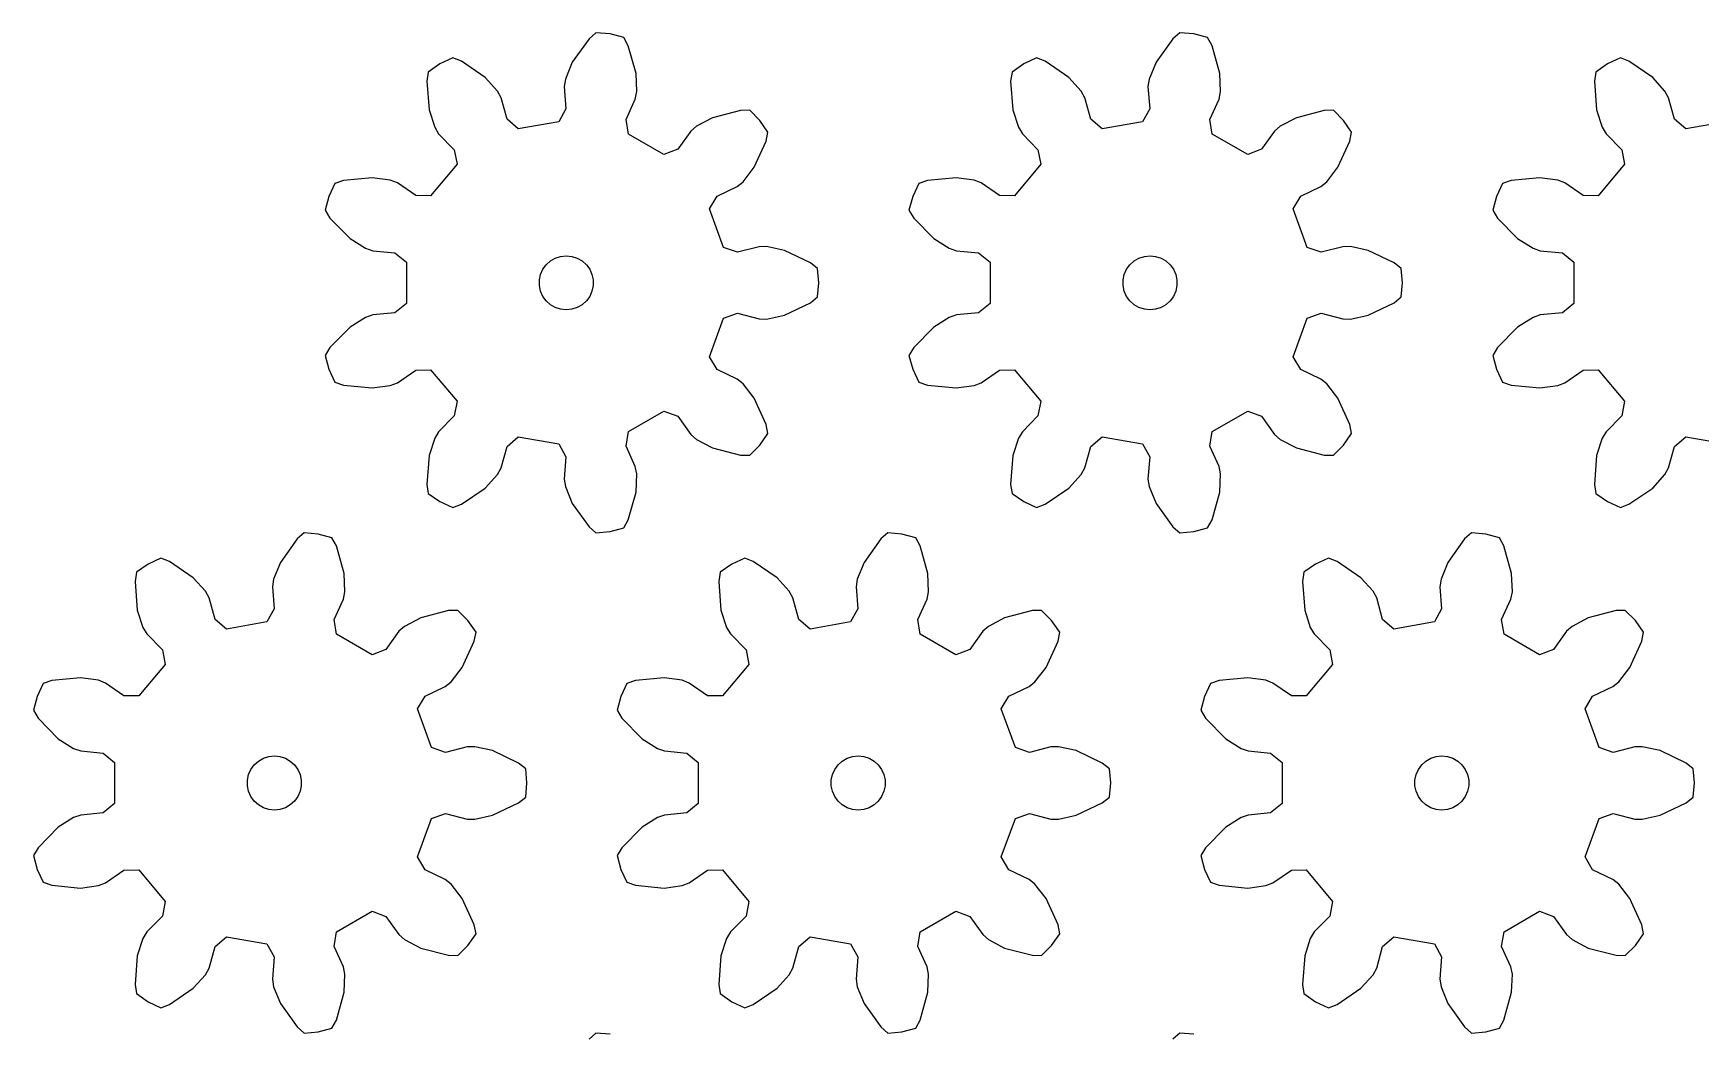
# Model space of a CAD drawing. Extents: x 0 to 189, y 0 to 222.
# Drawn here: x 0 to 92.5, y 110.9 to 166.3 of the extents above; entities that cross this region are included whole.
import ezdxf

# ---------------------------------------------------------------- set-up
doc = ezdxf.new("R2010")
doc.units = 0

msp = doc.modelspace()

# ---------------------------------------------------------------- linework, layer by layer
for p, q in [((30.813, 166.005), (29.884, 164.705)), ((31.197, 166.34), (30.813, 166.005)), ((31.983, 166.271), (31.197, 166.34)), ((32.745, 166.067), (31.983, 166.271)), ((32.991, 165.621), (32.745, 166.067)), ((33.419, 164.081), (32.991, 165.621)), ((63.184, 166.005), (62.255, 164.705)), ((63.567, 166.34), (63.184, 166.005)), ((64.354, 166.271), (63.567, 166.34)), ((65.116, 166.067), (64.354, 166.271)), ((65.361, 165.621), (65.116, 166.067)), ((65.79, 164.081), (65.361, 165.621)), ((22.548, 164.607), (21.901, 164.155)), ((23.263, 164.941), (22.548, 164.607)), ((23.738, 164.757), (23.263, 164.941)), ((25.055, 163.853), (23.738, 164.757)), ((29.884, 164.705), (29.503, 163.771)), ((54.919, 164.607), (54.272, 164.155)), ((55.634, 164.941), (54.919, 164.607)), ((56.108, 164.757), (55.634, 164.941)), ((57.426, 163.853), (56.108, 164.757)), ((62.255, 164.705), (61.874, 163.771)), ((87.29, 164.607), (86.643, 164.155)), ((88.005, 164.941), (87.29, 164.607)), ((88.479, 164.757), (88.005, 164.941)), ((89.797, 163.853), (88.479, 164.757)), ((21.901, 164.155), (21.823, 163.652)), ((21.823, 163.652), (21.947, 162.059)), ((25.733, 163.106), (25.055, 163.853)), ((29.503, 163.771), (29.438, 163.357)), ((33.458, 163.074), (33.419, 164.081)), ((54.272, 164.155), (54.194, 163.652)), ((54.194, 163.652), (54.318, 162.059)), ((58.104, 163.106), (57.426, 163.853)), ((61.874, 163.771), (61.809, 163.357)), ((65.829, 163.074), (65.79, 164.081)), ((86.643, 164.155), (86.565, 163.652)), ((86.565, 163.652), (86.689, 162.059)), ((90.475, 163.106), (89.797, 163.853)), ((25.935, 162.74), (25.733, 163.106)), ((26.267, 161.547), (25.935, 162.74)), ((29.438, 163.357), (29.534, 162.123)), ((33.377, 162.663), (33.458, 163.074)), ((58.306, 162.74), (58.104, 163.106)), ((58.638, 161.547), (58.306, 162.74)), ((61.809, 163.357), (61.905, 162.123)), ((65.748, 162.663), (65.829, 163.074)), ((90.677, 162.74), (90.475, 163.106)), ((91.009, 161.547), (90.677, 162.74)), ((21.947, 162.059), (22.255, 161.098)), ((29.534, 162.123), (29.133, 161.404)), ((32.865, 161.536), (33.377, 162.663)), ((39.213, 162.029), (37.665, 161.63)), ((39.722, 162.039), (39.213, 162.029)), ((40.28, 161.481), (39.722, 162.039)), ((54.318, 162.059), (54.626, 161.098)), ((61.905, 162.123), (61.504, 161.404)), ((65.236, 161.536), (65.748, 162.663)), ((71.584, 162.029), (70.036, 161.63)), ((72.092, 162.039), (71.584, 162.029)), ((72.65, 161.481), (72.092, 162.039)), ((86.689, 162.059), (86.997, 161.098)), ((22.255, 161.098), (22.471, 160.74)), ((26.89, 161.008), (26.267, 161.547)), ((29.133, 161.404), (26.89, 161.008)), ((32.996, 160.723), (32.865, 161.536)), ((36.458, 160.884), (35.738, 159.877)), ((36.773, 161.16), (36.458, 160.884)), ((37.665, 161.63), (36.773, 161.16)), ((40.732, 160.834), (40.28, 161.481)), ((54.626, 161.098), (54.842, 160.74)), ((59.261, 161.008), (58.638, 161.547)), ((61.504, 161.404), (59.261, 161.008)), ((65.367, 160.723), (65.236, 161.536)), ((68.829, 160.884), (68.109, 159.877)), ((69.144, 161.16), (68.829, 160.884)), ((70.036, 161.63), (69.144, 161.16)), ((73.103, 160.834), (72.65, 161.481)), ((86.997, 161.098), (87.213, 160.74)), ((91.632, 161.008), (91.009, 161.547)), ((93.875, 161.404), (91.632, 161.008)), ((22.471, 160.74), (23.338, 159.856)), ((34.968, 159.584), (32.996, 160.723)), ((39.973, 158.88), (40.634, 160.335)), ((40.634, 160.335), (40.732, 160.834)), ((54.842, 160.74), (55.709, 159.856)), ((67.339, 159.584), (65.367, 160.723)), ((72.343, 158.88), (73.005, 160.335)), ((73.005, 160.335), (73.103, 160.834)), ((87.213, 160.74), (88.08, 159.856)), ((23.493, 159.047), (22.03, 157.303)), ((23.338, 159.856), (23.493, 159.047)), ((35.738, 159.877), (34.968, 159.584)), ((55.864, 159.047), (54.4, 157.303)), ((55.709, 159.856), (55.864, 159.047)), ((68.109, 159.877), (67.339, 159.584)), ((88.235, 159.047), (86.771, 157.303)), ((88.08, 159.856), (88.235, 159.047)), ((17.204, 158.148), (16.723, 157.983)), ((18.795, 158.303), (17.204, 158.148)), ((19.794, 158.166), (18.795, 158.303)), ((20.185, 158.015), (19.794, 158.166)), ((39.355, 158.083), (39.973, 158.88)), ((49.575, 158.148), (49.094, 157.983)), ((51.166, 158.303), (49.575, 158.148)), ((52.165, 158.166), (51.166, 158.303)), ((52.556, 158.015), (52.165, 158.166)), ((71.726, 158.083), (72.343, 158.88)), ((81.946, 158.148), (81.465, 157.983)), ((83.537, 158.303), (81.946, 158.148)), ((84.536, 158.166), (83.537, 158.303)), ((84.927, 158.015), (84.536, 158.166)), ((16.39, 157.268), (16.185, 156.506)), ((16.723, 157.983), (16.39, 157.268)), ((21.206, 157.315), (20.185, 158.015)), ((22.03, 157.303), (21.206, 157.315)), ((37.489, 156.579), (37.912, 157.286)), ((37.912, 157.286), (39.029, 157.82)), ((39.029, 157.82), (39.355, 158.083)), ((48.761, 157.268), (48.556, 156.506)), ((49.094, 157.983), (48.761, 157.268)), ((53.577, 157.315), (52.556, 158.015)), ((54.4, 157.303), (53.577, 157.315)), ((69.86, 156.579), (70.283, 157.286)), ((70.283, 157.286), (71.4, 157.82)), ((71.4, 157.82), (71.726, 158.083)), ((81.131, 157.268), (80.927, 156.506)), ((81.465, 157.983), (81.131, 157.268)), ((85.948, 157.315), (84.927, 158.015)), ((86.771, 157.303), (85.948, 157.315)), ((16.185, 156.506), (16.448, 156.07)), ((38.268, 154.439), (37.489, 156.579)), ((48.556, 156.506), (48.819, 156.07)), ((70.639, 154.439), (69.86, 156.579)), ((80.927, 156.506), (81.19, 156.07)), ((16.448, 156.07), (17.568, 154.93)), ((48.819, 156.07), (49.938, 154.93)), ((81.19, 156.07), (82.309, 154.93)), ((17.568, 154.93), (18.421, 154.392)), ((39.046, 154.169), (38.268, 154.439)), ((40.245, 154.478), (39.046, 154.169)), ((40.664, 154.486), (40.245, 154.478)), ((41.65, 154.273), (40.664, 154.486)), ((49.938, 154.93), (50.792, 154.392)), ((71.417, 154.169), (70.639, 154.439)), ((72.616, 154.478), (71.417, 154.169)), ((73.035, 154.486), (72.616, 154.478)), ((74.02, 154.273), (73.035, 154.486)), ((82.309, 154.93), (83.163, 154.392)), ((18.421, 154.392), (18.817, 154.256)), ((18.817, 154.256), (20.049, 154.137)), ((20.049, 154.137), (20.688, 153.617)), ((20.688, 153.617), (20.688, 151.339)), ((28.252, 153.228), (28.436, 153.482)), ((28.436, 153.482), (28.669, 153.692)), ((28.669, 153.692), (28.941, 153.848)), ((28.941, 153.848), (29.239, 153.945)), ((29.239, 153.945), (29.551, 153.978)), ((29.551, 153.978), (29.863, 153.945)), ((29.863, 153.945), (30.161, 153.848)), ((30.161, 153.848), (30.432, 153.692)), ((30.432, 153.692), (30.665, 153.482)), ((30.665, 153.482), (30.85, 153.228)), ((43.092, 153.583), (41.65, 154.273)), ((43.488, 153.264), (43.092, 153.583)), ((50.792, 154.392), (51.188, 154.256)), ((51.188, 154.256), (52.42, 154.137)), ((52.42, 154.137), (53.059, 153.617)), ((53.059, 153.617), (53.059, 151.339)), ((60.622, 153.228), (60.807, 153.482)), ((60.807, 153.482), (61.04, 153.692)), ((61.04, 153.692), (61.311, 153.848)), ((61.311, 153.848), (61.61, 153.945)), ((61.61, 153.945), (61.922, 153.978)), ((61.922, 153.978), (62.233, 153.945)), ((62.233, 153.945), (62.532, 153.848)), ((62.532, 153.848), (62.803, 153.692)), ((62.803, 153.692), (63.036, 153.482)), ((63.036, 153.482), (63.221, 153.228)), ((75.462, 153.583), (74.02, 154.273)), ((75.858, 153.264), (75.462, 153.583)), ((83.163, 154.392), (83.559, 154.256)), ((83.559, 154.256), (84.791, 154.137)), ((84.791, 154.137), (85.43, 153.617)), ((85.43, 153.617), (85.43, 151.339)), ((28.059, 152.635), (28.124, 152.942)), ((28.059, 152.321), (28.059, 152.635)), ((28.124, 152.942), (28.252, 153.228)), ((30.85, 153.228), (30.977, 152.942)), ((30.977, 152.942), (31.042, 152.635)), ((31.042, 152.635), (31.042, 152.321)), ((43.556, 152.478), (43.488, 153.264)), ((60.43, 152.635), (60.495, 152.942)), ((60.43, 152.321), (60.43, 152.635)), ((60.495, 152.942), (60.622, 153.228)), ((63.221, 153.228), (63.348, 152.942)), ((63.348, 152.942), (63.413, 152.635)), ((63.413, 152.635), (63.413, 152.321)), ((75.927, 152.478), (75.858, 153.264)), ((28.124, 152.014), (28.059, 152.321)), ((28.252, 151.728), (28.124, 152.014)), ((28.436, 151.474), (28.252, 151.728)), ((30.85, 151.728), (30.665, 151.474)), ((30.977, 152.014), (30.85, 151.728)), ((31.042, 152.321), (30.977, 152.014)), ((43.092, 151.373), (43.488, 151.692)), ((43.488, 151.692), (43.556, 152.478)), ((60.495, 152.014), (60.43, 152.321)), ((60.622, 151.728), (60.495, 152.014)), ((60.807, 151.474), (60.622, 151.728)), ((63.221, 151.728), (63.036, 151.474)), ((63.348, 152.014), (63.221, 151.728)), ((63.413, 152.321), (63.348, 152.014)), ((75.462, 151.373), (75.858, 151.692)), ((75.858, 151.692), (75.927, 152.478)), ((20.049, 150.819), (18.817, 150.699)), ((20.688, 151.339), (20.049, 150.819)), ((28.669, 151.264), (28.436, 151.474)), ((28.941, 151.108), (28.669, 151.264)), ((29.239, 151.011), (28.941, 151.108)), ((29.551, 150.978), (29.239, 151.011)), ((29.863, 151.011), (29.551, 150.978)), ((30.161, 151.108), (29.863, 151.011)), ((30.432, 151.264), (30.161, 151.108)), ((30.665, 151.474), (30.432, 151.264)), ((38.268, 150.517), (39.046, 150.787)), ((39.046, 150.787), (40.245, 150.478)), ((41.65, 150.683), (43.092, 151.373)), ((52.42, 150.819), (51.188, 150.699)), ((53.059, 151.339), (52.42, 150.819)), ((61.04, 151.264), (60.807, 151.474)), ((61.311, 151.108), (61.04, 151.264)), ((61.61, 151.011), (61.311, 151.108)), ((61.922, 150.978), (61.61, 151.011)), ((62.233, 151.011), (61.922, 150.978)), ((62.532, 151.108), (62.233, 151.011)), ((62.803, 151.264), (62.532, 151.108)), ((63.036, 151.474), (62.803, 151.264)), ((70.639, 150.517), (71.417, 150.787)), ((71.417, 150.787), (72.616, 150.478)), ((74.02, 150.683), (75.462, 151.373)), ((84.791, 150.819), (83.559, 150.699)), ((85.43, 151.339), (84.791, 150.819)), ((17.568, 150.026), (16.448, 148.885)), ((18.421, 150.564), (17.568, 150.026)), ((18.817, 150.699), (18.421, 150.564)), ((37.489, 148.377), (38.268, 150.517)), ((40.245, 150.478), (40.664, 150.47)), ((40.664, 150.47), (41.65, 150.683)), ((49.938, 150.026), (48.819, 148.885)), ((50.792, 150.564), (49.938, 150.026)), ((51.188, 150.699), (50.792, 150.564)), ((69.86, 148.377), (70.639, 150.517)), ((72.616, 150.478), (73.035, 150.47)), ((73.035, 150.47), (74.02, 150.683)), ((82.309, 150.026), (81.19, 148.885)), ((83.163, 150.564), (82.309, 150.026)), ((83.559, 150.699), (83.163, 150.564)), ((16.448, 148.885), (16.185, 148.45)), ((48.819, 148.885), (48.556, 148.45)), ((81.19, 148.885), (80.927, 148.45)), ((16.185, 148.45), (16.39, 147.688)), ((37.912, 147.67), (37.489, 148.377)), ((48.556, 148.45), (48.761, 147.688)), ((70.283, 147.67), (69.86, 148.377)), ((80.927, 148.45), (81.131, 147.688)), ((16.39, 147.688), (16.723, 146.973)), ((20.185, 146.941), (21.206, 147.641)), ((21.206, 147.641), (22.03, 147.653)), ((22.03, 147.653), (23.493, 145.909)), ((39.029, 147.136), (37.912, 147.67)), ((39.355, 146.873), (39.029, 147.136)), ((48.761, 147.688), (49.094, 146.973)), ((52.556, 146.941), (53.577, 147.641)), ((53.577, 147.641), (54.4, 147.653)), ((54.4, 147.653), (55.864, 145.909)), ((71.4, 147.136), (70.283, 147.67)), ((71.726, 146.873), (71.4, 147.136)), ((81.131, 147.688), (81.465, 146.973)), ((84.927, 146.941), (85.948, 147.641)), ((85.948, 147.641), (86.771, 147.653)), ((86.771, 147.653), (88.235, 145.909)), ((16.723, 146.973), (17.204, 146.808)), ((17.204, 146.808), (18.795, 146.653)), ((18.795, 146.653), (19.794, 146.79)), ((19.794, 146.79), (20.185, 146.941)), ((39.973, 146.076), (39.355, 146.873)), ((49.094, 146.973), (49.575, 146.808)), ((49.575, 146.808), (51.166, 146.653)), ((51.166, 146.653), (52.165, 146.79)), ((52.165, 146.79), (52.556, 146.941)), ((72.343, 146.076), (71.726, 146.873)), ((81.465, 146.973), (81.946, 146.808)), ((81.946, 146.808), (83.537, 146.653)), ((83.537, 146.653), (84.536, 146.79)), ((84.536, 146.79), (84.927, 146.941)), ((23.493, 145.909), (23.338, 145.1)), ((32.996, 144.233), (34.968, 145.372)), ((34.968, 145.372), (35.738, 145.079)), ((40.634, 144.621), (39.973, 146.076)), ((55.864, 145.909), (55.709, 145.1)), ((65.367, 144.233), (67.339, 145.372)), ((67.339, 145.372), (68.109, 145.079)), ((73.005, 144.621), (72.343, 146.076)), ((88.235, 145.909), (88.08, 145.1)), ((23.338, 145.1), (22.471, 144.216)), ((32.865, 143.42), (32.996, 144.233)), ((35.738, 145.079), (36.458, 144.072)), ((40.732, 144.122), (40.634, 144.621)), ((55.709, 145.1), (54.842, 144.216)), ((65.236, 143.42), (65.367, 144.233)), ((68.109, 145.079), (68.829, 144.072)), ((73.103, 144.122), (73.005, 144.621)), ((88.08, 145.1), (87.213, 144.216)), ((22.255, 143.858), (21.947, 142.897)), ((22.471, 144.216), (22.255, 143.858)), ((25.935, 142.216), (26.267, 143.409)), ((26.267, 143.409), (26.89, 143.948)), ((26.89, 143.948), (29.133, 143.552)), ((29.133, 143.552), (29.534, 142.833)), ((33.377, 142.293), (32.865, 143.42)), ((36.458, 144.072), (36.773, 143.796)), ((36.773, 143.796), (37.665, 143.326)), ((37.665, 143.326), (39.213, 142.927)), ((39.722, 142.917), (40.28, 143.475)), ((40.28, 143.475), (40.732, 144.122)), ((54.626, 143.858), (54.318, 142.897)), ((54.842, 144.216), (54.626, 143.858)), ((58.306, 142.216), (58.638, 143.409)), ((58.638, 143.409), (59.261, 143.948)), ((59.261, 143.948), (61.504, 143.552)), ((61.504, 143.552), (61.905, 142.833)), ((65.748, 142.293), (65.236, 143.42)), ((68.829, 144.072), (69.144, 143.796)), ((69.144, 143.796), (70.036, 143.326)), ((70.036, 143.326), (71.584, 142.927)), ((72.092, 142.917), (72.65, 143.475)), ((72.65, 143.475), (73.103, 144.122)), ((86.997, 143.858), (86.689, 142.897)), ((87.213, 144.216), (86.997, 143.858)), ((90.677, 142.216), (91.009, 143.409)), ((91.009, 143.409), (91.632, 143.948)), ((91.632, 143.948), (93.875, 143.552)), ((21.947, 142.897), (21.823, 141.304)), ((29.534, 142.833), (29.438, 141.598)), ((39.213, 142.927), (39.722, 142.917)), ((54.318, 142.897), (54.194, 141.304)), ((61.905, 142.833), (61.809, 141.598)), ((71.584, 142.927), (72.092, 142.917)), ((86.689, 142.897), (86.565, 141.304)), ((25.055, 141.103), (25.733, 141.85)), ((25.733, 141.85), (25.935, 142.216)), ((29.438, 141.598), (29.503, 141.185)), ((33.458, 141.882), (33.377, 142.293)), ((33.419, 140.875), (33.458, 141.882)), ((57.426, 141.103), (58.104, 141.85)), ((58.104, 141.85), (58.306, 142.216)), ((61.809, 141.598), (61.874, 141.185)), ((65.829, 141.882), (65.748, 142.293)), ((65.79, 140.875), (65.829, 141.882)), ((89.797, 141.103), (90.475, 141.85)), ((90.475, 141.85), (90.677, 142.216)), ((21.823, 141.304), (21.901, 140.801)), ((21.901, 140.801), (22.548, 140.349)), ((23.738, 140.199), (25.055, 141.103)), ((29.503, 141.185), (29.884, 140.251)), ((32.991, 139.335), (33.419, 140.875)), ((54.194, 141.304), (54.272, 140.801)), ((54.272, 140.801), (54.919, 140.349)), ((56.108, 140.199), (57.426, 141.103)), ((61.874, 141.185), (62.255, 140.251)), ((65.361, 139.335), (65.79, 140.875)), ((86.565, 141.304), (86.643, 140.801)), ((86.643, 140.801), (87.29, 140.349)), ((88.479, 140.199), (89.797, 141.103)), ((22.548, 140.349), (23.263, 140.015)), ((23.263, 140.015), (23.738, 140.199)), ((29.884, 140.251), (30.813, 138.951)), ((54.919, 140.349), (55.634, 140.015)), ((55.634, 140.015), (56.108, 140.199)), ((62.255, 140.251), (63.184, 138.951)), ((87.29, 140.349), (88.005, 140.015)), ((88.005, 140.015), (88.479, 140.199)), ((30.813, 138.951), (31.197, 138.616)), ((31.197, 138.616), (31.983, 138.685)), ((31.983, 138.685), (32.745, 138.889)), ((32.745, 138.889), (32.991, 139.335)), ((63.184, 138.951), (63.567, 138.616)), ((63.567, 138.616), (64.354, 138.685)), ((64.354, 138.685), (65.116, 138.889)), ((65.116, 138.889), (65.361, 139.335)), ((14.628, 138.282), (13.699, 136.981)), ((15.011, 138.616), (14.628, 138.282)), ((15.797, 138.548), (15.011, 138.616)), ((16.56, 138.343), (15.797, 138.548)), ((16.805, 137.898), (16.56, 138.343)), ((17.234, 136.358), (16.805, 137.898)), ((46.999, 138.282), (46.07, 136.981)), ((47.382, 138.616), (46.999, 138.282)), ((48.168, 138.548), (47.382, 138.616)), ((48.93, 138.343), (48.168, 138.548)), ((49.176, 137.898), (48.93, 138.343)), ((49.604, 136.358), (49.176, 137.898)), ((79.37, 138.282), (78.44, 136.981)), ((79.753, 138.616), (79.37, 138.282)), ((80.539, 138.548), (79.753, 138.616)), ((81.301, 138.343), (80.539, 138.548)), ((81.547, 137.898), (81.301, 138.343)), ((81.975, 136.358), (81.547, 137.898)), ((6.362, 136.884), (5.716, 136.431)), ((7.078, 137.217), (6.362, 136.884)), ((7.552, 137.034), (7.078, 137.217)), ((8.87, 136.13), (7.552, 137.034)), ((13.699, 136.981), (13.317, 136.048)), ((38.733, 136.884), (38.087, 136.431)), ((39.448, 137.217), (38.733, 136.884)), ((39.923, 137.034), (39.448, 137.217)), ((41.241, 136.13), (39.923, 137.034)), ((46.07, 136.981), (45.688, 136.048)), ((71.104, 136.884), (70.458, 136.431)), ((71.819, 137.217), (71.104, 136.884)), ((72.294, 137.034), (71.819, 137.217)), ((73.612, 136.13), (72.294, 137.034)), ((78.44, 136.981), (78.059, 136.048)), ((5.716, 136.431), (5.637, 135.929)), ((5.637, 135.929), (5.762, 134.335)), ((9.548, 135.383), (8.87, 136.13)), ((13.317, 136.048), (13.253, 135.634)), ((17.273, 135.35), (17.234, 136.358)), ((38.087, 136.431), (38.008, 135.929)), ((38.008, 135.929), (38.132, 134.335)), ((41.919, 135.383), (41.241, 136.13)), ((45.688, 136.048), (45.624, 135.634)), ((49.643, 135.35), (49.604, 136.358)), ((70.458, 136.431), (70.379, 135.929)), ((70.379, 135.929), (70.503, 134.335)), ((74.289, 135.383), (73.612, 136.13)), ((78.059, 136.048), (77.995, 135.634)), ((82.014, 135.35), (81.975, 136.358)), ((9.75, 135.017), (9.548, 135.383)), ((10.082, 133.824), (9.75, 135.017)), ((13.253, 135.634), (13.349, 134.4)), ((17.192, 134.94), (17.273, 135.35)), ((42.121, 135.017), (41.919, 135.383)), ((42.453, 133.824), (42.121, 135.017)), ((45.624, 135.634), (45.72, 134.4)), ((49.563, 134.94), (49.643, 135.35)), ((74.492, 135.017), (74.289, 135.383)), ((74.823, 133.824), (74.492, 135.017)), ((77.995, 135.634), (78.091, 134.4)), ((81.934, 134.94), (82.014, 135.35)), ((5.762, 134.335), (6.07, 133.375)), ((13.349, 134.4), (12.948, 133.68)), ((16.679, 133.812), (17.192, 134.94)), ((23.028, 134.305), (21.48, 133.907)), ((23.536, 134.315), (23.028, 134.305)), ((24.094, 133.757), (23.536, 134.315)), ((38.132, 134.335), (38.44, 133.375)), ((45.72, 134.4), (45.318, 133.68)), ((49.05, 133.812), (49.563, 134.94)), ((55.398, 134.305), (53.851, 133.907)), ((55.907, 134.315), (55.398, 134.305)), ((56.465, 133.757), (55.907, 134.315)), ((70.503, 134.335), (70.811, 133.375)), ((78.091, 134.4), (77.689, 133.68)), ((81.421, 133.812), (81.934, 134.94)), ((87.769, 134.305), (86.222, 133.907)), ((88.278, 134.315), (87.769, 134.305)), ((88.836, 133.757), (88.278, 134.315)), ((6.07, 133.375), (6.286, 133.017)), ((10.705, 133.285), (10.082, 133.824)), ((12.948, 133.68), (10.705, 133.285)), ((16.811, 132.999), (16.679, 133.812)), ((20.272, 133.161), (19.552, 132.154)), ((20.588, 133.436), (20.272, 133.161)), ((21.48, 133.907), (20.588, 133.436)), ((24.547, 133.111), (24.094, 133.757)), ((38.44, 133.375), (38.657, 133.017)), ((43.076, 133.285), (42.453, 133.824)), ((45.318, 133.68), (43.076, 133.285)), ((49.181, 132.999), (49.05, 133.812)), ((52.643, 133.161), (51.923, 132.154)), ((52.959, 133.436), (52.643, 133.161)), ((53.851, 133.907), (52.959, 133.436)), ((56.918, 133.111), (56.465, 133.757)), ((70.811, 133.375), (71.028, 133.017)), ((75.447, 133.285), (74.823, 133.824)), ((77.689, 133.68), (75.447, 133.285)), ((81.552, 132.999), (81.421, 133.812)), ((85.014, 133.161), (84.294, 132.154)), ((85.329, 133.436), (85.014, 133.161)), ((86.222, 133.907), (85.329, 133.436)), ((89.289, 133.111), (88.836, 133.757)), ((6.286, 133.017), (7.153, 132.133)), ((18.783, 131.861), (16.811, 132.999)), ((23.787, 131.157), (24.449, 132.612)), ((24.449, 132.612), (24.547, 133.111)), ((38.657, 133.017), (39.524, 132.133)), ((51.153, 131.861), (49.181, 132.999)), ((56.158, 131.157), (56.82, 132.612)), ((56.82, 132.612), (56.918, 133.111)), ((71.028, 133.017), (71.895, 132.133)), ((83.524, 131.861), (81.552, 132.999)), ((88.529, 131.157), (89.19, 132.612)), ((89.19, 132.612), (89.289, 133.111)), ((7.308, 131.324), (5.844, 129.579)), ((7.153, 132.133), (7.308, 131.324)), ((19.552, 132.154), (18.783, 131.861)), ((39.679, 131.324), (38.215, 129.579)), ((39.524, 132.133), (39.679, 131.324)), ((51.923, 132.154), (51.153, 131.861)), ((72.05, 131.324), (70.586, 129.579)), ((71.895, 132.133), (72.05, 131.324)), ((84.294, 132.154), (83.524, 131.861)), ((1.019, 130.425), (0.538, 130.26)), ((2.61, 130.579), (1.019, 130.425)), ((3.609, 130.443), (2.61, 130.579)), ((4, 130.292), (3.609, 130.443)), ((23.169, 130.36), (23.787, 131.157)), ((33.39, 130.425), (32.909, 130.26)), ((34.981, 130.579), (33.39, 130.425)), ((35.98, 130.443), (34.981, 130.579)), ((36.37, 130.292), (35.98, 130.443)), ((55.54, 130.36), (56.158, 131.157)), ((65.761, 130.425), (65.279, 130.26)), ((67.352, 130.579), (65.761, 130.425)), ((68.351, 130.443), (67.352, 130.579)), ((68.741, 130.292), (68.351, 130.443)), ((87.911, 130.36), (88.529, 131.157)), ((0.204, 129.545), (0, 128.783)), ((0.538, 130.26), (0.204, 129.545)), ((5.021, 129.591), (4, 130.292)), ((5.844, 129.579), (5.021, 129.591)), ((21.304, 128.856), (21.726, 129.563)), ((21.726, 129.563), (22.843, 130.097)), ((22.843, 130.097), (23.169, 130.36)), ((32.575, 129.545), (32.371, 128.783)), ((32.909, 130.26), (32.575, 129.545)), ((37.391, 129.591), (36.37, 130.292)), ((38.215, 129.579), (37.391, 129.591)), ((53.675, 128.856), (54.097, 129.563)), ((54.097, 129.563), (55.214, 130.097)), ((55.214, 130.097), (55.54, 130.36)), ((64.946, 129.545), (64.742, 128.783)), ((65.279, 130.26), (64.946, 129.545)), ((69.762, 129.591), (68.741, 130.292)), ((70.586, 129.579), (69.762, 129.591)), ((86.046, 128.856), (86.468, 129.563)), ((86.468, 129.563), (87.585, 130.097)), ((87.585, 130.097), (87.911, 130.36)), ((0, 128.783), (0.263, 128.347)), ((22.083, 126.716), (21.304, 128.856)), ((32.371, 128.783), (32.634, 128.347)), ((54.454, 126.716), (53.675, 128.856)), ((64.742, 128.783), (65.005, 128.347)), ((86.825, 126.716), (86.046, 128.856)), ((0.263, 128.347), (1.382, 127.206)), ((32.634, 128.347), (33.753, 127.206)), ((65.005, 128.347), (66.124, 127.206)), ((1.382, 127.206), (2.235, 126.669)), ((2.235, 126.669), (2.631, 126.533)), ((22.861, 126.446), (22.083, 126.716)), ((24.06, 126.755), (22.861, 126.446)), ((24.478, 126.763), (24.06, 126.755)), ((25.464, 126.549), (24.478, 126.763)), ((33.753, 127.206), (34.606, 126.669)), ((34.606, 126.669), (35.002, 126.533)), ((55.232, 126.446), (54.454, 126.716)), ((56.431, 126.755), (55.232, 126.446)), ((56.849, 126.763), (56.431, 126.755)), ((57.835, 126.549), (56.849, 126.763)), ((66.124, 127.206), (66.977, 126.669)), ((66.977, 126.669), (67.373, 126.533)), ((87.603, 126.446), (86.825, 126.716)), ((88.802, 126.755), (87.603, 126.446)), ((89.22, 126.763), (88.802, 126.755)), ((90.206, 126.549), (89.22, 126.763)), ((2.631, 126.533), (3.864, 126.413)), ((3.864, 126.413), (4.503, 125.893)), ((4.503, 125.893), (4.503, 123.616)), ((12.066, 125.505), (12.251, 125.758)), ((12.251, 125.758), (12.484, 125.968)), ((12.484, 125.968), (12.755, 126.125)), ((12.755, 126.125), (13.053, 126.222)), ((13.053, 126.222), (13.365, 126.255)), ((13.365, 126.255), (13.677, 126.222)), ((13.677, 126.222), (13.975, 126.125)), ((13.975, 126.125), (14.247, 125.968)), ((14.247, 125.968), (14.48, 125.758)), ((14.48, 125.758), (14.664, 125.505)), ((26.906, 125.86), (25.464, 126.549)), ((27.302, 125.541), (26.906, 125.86)), ((35.002, 126.533), (36.235, 126.413)), ((36.235, 126.413), (36.873, 125.893)), ((36.873, 125.893), (36.873, 123.616)), ((44.437, 125.505), (44.621, 125.758)), ((44.621, 125.758), (44.854, 125.968)), ((44.854, 125.968), (45.126, 126.125)), ((45.126, 126.125), (45.424, 126.222)), ((45.424, 126.222), (45.736, 126.255)), ((45.736, 126.255), (46.048, 126.222)), ((46.048, 126.222), (46.346, 126.125)), ((46.346, 126.125), (46.618, 125.968)), ((46.618, 125.968), (46.851, 125.758)), ((46.851, 125.758), (47.035, 125.505)), ((59.277, 125.86), (57.835, 126.549)), ((59.673, 125.541), (59.277, 125.86)), ((67.373, 126.533), (68.606, 126.413)), ((68.606, 126.413), (69.244, 125.893)), ((69.244, 125.893), (69.244, 123.616)), ((76.808, 125.505), (76.992, 125.758)), ((76.992, 125.758), (77.225, 125.968)), ((77.225, 125.968), (77.497, 126.125)), ((77.497, 126.125), (77.795, 126.222)), ((77.795, 126.222), (78.107, 126.255)), ((78.107, 126.255), (78.419, 126.222)), ((78.419, 126.222), (78.717, 126.125)), ((78.717, 126.125), (78.989, 125.968)), ((78.989, 125.968), (79.222, 125.758)), ((79.222, 125.758), (79.406, 125.505)), ((91.648, 125.86), (90.206, 126.549)), ((92.044, 125.541), (91.648, 125.86)), ((11.873, 124.912), (11.939, 125.218)), ((11.873, 124.598), (11.873, 124.912)), ((11.939, 125.218), (12.066, 125.505)), ((14.664, 125.505), (14.792, 125.218)), ((14.792, 125.218), (14.857, 124.912)), ((14.857, 124.912), (14.857, 124.598)), ((27.371, 124.755), (27.302, 125.541)), ((44.244, 124.912), (44.31, 125.218)), ((44.244, 124.598), (44.244, 124.912)), ((44.31, 125.218), (44.437, 125.505)), ((47.035, 125.505), (47.163, 125.218)), ((47.163, 125.218), (47.228, 124.912)), ((47.228, 124.912), (47.228, 124.598)), ((59.742, 124.755), (59.673, 125.541)), ((76.615, 124.912), (76.68, 125.218)), ((76.615, 124.598), (76.615, 124.912)), ((76.68, 125.218), (76.808, 125.505)), ((79.406, 125.505), (79.534, 125.218)), ((79.534, 125.218), (79.599, 124.912)), ((79.599, 124.912), (79.599, 124.598)), ((92.113, 124.755), (92.044, 125.541)), ((11.939, 124.291), (11.873, 124.598)), ((12.066, 124.005), (11.939, 124.291)), ((12.251, 123.751), (12.066, 124.005)), ((14.664, 124.005), (14.48, 123.751)), ((14.792, 124.291), (14.664, 124.005)), ((14.857, 124.598), (14.792, 124.291)), ((26.906, 123.649), (27.302, 123.969)), ((27.302, 123.969), (27.371, 124.755)), ((44.31, 124.291), (44.244, 124.598)), ((44.437, 124.005), (44.31, 124.291)), ((44.621, 123.751), (44.437, 124.005)), ((47.035, 124.005), (46.851, 123.751)), ((47.163, 124.291), (47.035, 124.005)), ((47.228, 124.598), (47.163, 124.291)), ((59.277, 123.649), (59.673, 123.969)), ((59.673, 123.969), (59.742, 124.755)), ((76.68, 124.291), (76.615, 124.598)), ((76.808, 124.005), (76.68, 124.291)), ((76.992, 123.751), (76.808, 124.005)), ((79.406, 124.005), (79.222, 123.751)), ((79.534, 124.291), (79.406, 124.005)), ((79.599, 124.598), (79.534, 124.291)), ((91.648, 123.649), (92.044, 123.969)), ((92.044, 123.969), (92.113, 124.755)), ((2.631, 122.976), (2.235, 122.841)), ((3.864, 123.096), (2.631, 122.976)), ((4.503, 123.616), (3.864, 123.096)), ((12.484, 123.541), (12.251, 123.751)), ((12.755, 123.384), (12.484, 123.541)), ((13.053, 123.287), (12.755, 123.384)), ((13.365, 123.255), (13.053, 123.287)), ((13.677, 123.287), (13.365, 123.255)), ((13.975, 123.384), (13.677, 123.287)), ((14.247, 123.541), (13.975, 123.384)), ((14.48, 123.751), (14.247, 123.541)), ((22.083, 122.793), (22.861, 123.064)), ((22.861, 123.064), (24.06, 122.755)), ((25.464, 122.96), (26.906, 123.649)), ((35.002, 122.976), (34.606, 122.841)), ((36.235, 123.096), (35.002, 122.976)), ((36.873, 123.616), (36.235, 123.096)), ((44.854, 123.541), (44.621, 123.751)), ((45.126, 123.384), (44.854, 123.541)), ((45.424, 123.287), (45.126, 123.384)), ((45.736, 123.255), (45.424, 123.287)), ((46.048, 123.287), (45.736, 123.255)), ((46.346, 123.384), (46.048, 123.287)), ((46.618, 123.541), (46.346, 123.384)), ((46.851, 123.751), (46.618, 123.541)), ((54.454, 122.793), (55.232, 123.064)), ((55.232, 123.064), (56.431, 122.755)), ((57.835, 122.96), (59.277, 123.649)), ((67.373, 122.976), (66.977, 122.841)), ((68.606, 123.096), (67.373, 122.976)), ((69.244, 123.616), (68.606, 123.096)), ((77.225, 123.541), (76.992, 123.751)), ((77.497, 123.384), (77.225, 123.541)), ((77.795, 123.287), (77.497, 123.384)), ((78.107, 123.255), (77.795, 123.287)), ((78.419, 123.287), (78.107, 123.255)), ((78.717, 123.384), (78.419, 123.287)), ((78.989, 123.541), (78.717, 123.384)), ((79.222, 123.751), (78.989, 123.541)), ((86.825, 122.793), (87.603, 123.064)), ((87.603, 123.064), (88.802, 122.755)), ((90.206, 122.96), (91.648, 123.649)), ((1.382, 122.303), (0.263, 121.162)), ((2.235, 122.841), (1.382, 122.303)), ((21.304, 120.654), (22.083, 122.793)), ((24.06, 122.755), (24.478, 122.747)), ((24.478, 122.747), (25.464, 122.96)), ((33.753, 122.303), (32.634, 121.162)), ((34.606, 122.841), (33.753, 122.303)), ((53.675, 120.654), (54.454, 122.793)), ((56.431, 122.755), (56.849, 122.747)), ((56.849, 122.747), (57.835, 122.96)), ((66.124, 122.303), (65.005, 121.162)), ((66.977, 122.841), (66.124, 122.303)), ((86.046, 120.654), (86.825, 122.793)), ((88.802, 122.755), (89.22, 122.747)), ((89.22, 122.747), (90.206, 122.96)), ((0.263, 121.162), (0, 120.727)), ((32.634, 121.162), (32.371, 120.727)), ((65.005, 121.162), (64.742, 120.727)), ((0, 120.727), (0.204, 119.965)), ((21.726, 119.946), (21.304, 120.654)), ((32.371, 120.727), (32.575, 119.965)), ((54.097, 119.946), (53.675, 120.654)), ((64.742, 120.727), (64.946, 119.965)), ((86.468, 119.946), (86.046, 120.654)), ((0.204, 119.965), (0.538, 119.249)), ((4, 119.218), (5.021, 119.918)), ((5.021, 119.918), (5.844, 119.93)), ((5.844, 119.93), (7.308, 118.186)), ((22.843, 119.412), (21.726, 119.946)), ((23.169, 119.15), (22.843, 119.412)), ((32.575, 119.965), (32.909, 119.249)), ((36.37, 119.218), (37.391, 119.918)), ((37.391, 119.918), (38.215, 119.93)), ((38.215, 119.93), (39.679, 118.186)), ((55.214, 119.412), (54.097, 119.946)), ((55.54, 119.15), (55.214, 119.412)), ((64.946, 119.965), (65.279, 119.249)), ((68.741, 119.218), (69.762, 119.918)), ((69.762, 119.918), (70.586, 119.93)), ((70.586, 119.93), (72.05, 118.186)), ((87.585, 119.412), (86.468, 119.946)), ((87.911, 119.15), (87.585, 119.412)), ((0.538, 119.249), (1.019, 119.085)), ((1.019, 119.085), (2.61, 118.93)), ((2.61, 118.93), (3.609, 119.067)), ((3.609, 119.067), (4, 119.218)), ((23.787, 118.353), (23.169, 119.15)), ((24.449, 116.898), (23.787, 118.353)), ((32.909, 119.249), (33.39, 119.085)), ((33.39, 119.085), (34.981, 118.93)), ((34.981, 118.93), (35.98, 119.067)), ((35.98, 119.067), (36.37, 119.218)), ((56.158, 118.353), (55.54, 119.15)), ((56.82, 116.898), (56.158, 118.353)), ((65.279, 119.249), (65.761, 119.085)), ((65.761, 119.085), (67.352, 118.93)), ((67.352, 118.93), (68.351, 119.067)), ((68.351, 119.067), (68.741, 119.218)), ((88.529, 118.353), (87.911, 119.15)), ((89.19, 116.898), (88.529, 118.353)), ((7.308, 118.186), (7.153, 117.377)), ((16.811, 116.51), (18.783, 117.649)), ((18.783, 117.649), (19.552, 117.356)), ((39.679, 118.186), (39.524, 117.377)), ((49.181, 116.51), (51.153, 117.649)), ((51.153, 117.649), (51.923, 117.356)), ((72.05, 118.186), (71.895, 117.377)), ((81.552, 116.51), (83.524, 117.649)), ((83.524, 117.649), (84.294, 117.356)), ((7.153, 117.377), (6.286, 116.493)), ((16.679, 115.697), (16.811, 116.51)), ((19.552, 117.356), (20.272, 116.348)), ((24.547, 116.398), (24.449, 116.898)), ((39.524, 117.377), (38.657, 116.493)), ((49.05, 115.697), (49.181, 116.51)), ((51.923, 117.356), (52.643, 116.348)), ((56.918, 116.398), (56.82, 116.898)), ((71.895, 117.377), (71.028, 116.493)), ((81.421, 115.697), (81.552, 116.51)), ((84.294, 117.356), (85.014, 116.348)), ((89.289, 116.398), (89.19, 116.898)), ((6.07, 116.134), (5.762, 115.174)), ((6.286, 116.493), (6.07, 116.134)), ((9.75, 114.493), (10.082, 115.686)), ((10.082, 115.686), (10.705, 116.224)), ((10.705, 116.224), (12.948, 115.829)), ((12.948, 115.829), (13.349, 115.11)), ((17.192, 114.57), (16.679, 115.697)), ((20.272, 116.348), (20.588, 116.073)), ((20.588, 116.073), (21.48, 115.603)), ((21.48, 115.603), (23.028, 115.204)), ((23.536, 115.194), (24.094, 115.752)), ((24.094, 115.752), (24.547, 116.398)), ((38.44, 116.134), (38.132, 115.174)), ((38.657, 116.493), (38.44, 116.134)), ((42.121, 114.493), (42.453, 115.686)), ((42.453, 115.686), (43.076, 116.224)), ((43.076, 116.224), (45.318, 115.829)), ((45.318, 115.829), (45.72, 115.11)), ((49.563, 114.57), (49.05, 115.697)), ((52.643, 116.348), (52.959, 116.073)), ((52.959, 116.073), (53.851, 115.603)), ((53.851, 115.603), (55.398, 115.204)), ((55.907, 115.194), (56.465, 115.752)), ((56.465, 115.752), (56.918, 116.398)), ((70.811, 116.134), (70.503, 115.174)), ((71.028, 116.493), (70.811, 116.134)), ((74.492, 114.493), (74.823, 115.686)), ((74.823, 115.686), (75.447, 116.224)), ((75.447, 116.224), (77.689, 115.829)), ((77.689, 115.829), (78.091, 115.11)), ((81.934, 114.57), (81.421, 115.697)), ((85.014, 116.348), (85.329, 116.073)), ((85.329, 116.073), (86.222, 115.603)), ((86.222, 115.603), (87.769, 115.204)), ((88.278, 115.194), (88.836, 115.752)), ((88.836, 115.752), (89.289, 116.398)), ((5.762, 115.174), (5.637, 113.581)), ((13.349, 115.11), (13.253, 113.875)), ((23.028, 115.204), (23.536, 115.194)), ((38.132, 115.174), (38.008, 113.581)), ((45.72, 115.11), (45.624, 113.875)), ((55.398, 115.204), (55.907, 115.194)), ((70.503, 115.174), (70.379, 113.581)), ((78.091, 115.11), (77.995, 113.875)), ((87.769, 115.204), (88.278, 115.194)), ((8.87, 113.379), (9.548, 114.126)), ((9.548, 114.126), (9.75, 114.493)), ((13.253, 113.875), (13.317, 113.462)), ((17.273, 114.159), (17.192, 114.57)), ((17.234, 113.151), (17.273, 114.159)), ((41.241, 113.379), (41.919, 114.126)), ((41.919, 114.126), (42.121, 114.493)), ((45.624, 113.875), (45.688, 113.462)), ((49.643, 114.159), (49.563, 114.57)), ((49.604, 113.151), (49.643, 114.159)), ((73.612, 113.379), (74.289, 114.126)), ((74.289, 114.126), (74.492, 114.493)), ((77.995, 113.875), (78.059, 113.462)), ((82.014, 114.159), (81.934, 114.57)), ((81.975, 113.151), (82.014, 114.159)), ((5.637, 113.581), (5.716, 113.078)), ((5.716, 113.078), (6.362, 112.625)), ((7.552, 112.475), (8.87, 113.379)), ((13.317, 113.462), (13.699, 112.528)), ((16.805, 111.611), (17.234, 113.151)), ((38.008, 113.581), (38.087, 113.078)), ((38.087, 113.078), (38.733, 112.625)), ((39.923, 112.475), (41.241, 113.379)), ((45.688, 113.462), (46.07, 112.528)), ((49.176, 111.611), (49.604, 113.151)), ((70.379, 113.581), (70.458, 113.078)), ((70.458, 113.078), (71.104, 112.625)), ((72.294, 112.475), (73.612, 113.379)), ((78.059, 113.462), (78.44, 112.528)), ((81.547, 111.611), (81.975, 113.151)), ((6.362, 112.625), (7.078, 112.292)), ((7.078, 112.292), (7.552, 112.475)), ((13.699, 112.528), (14.628, 111.228)), ((38.733, 112.625), (39.448, 112.292)), ((39.448, 112.292), (39.923, 112.475)), ((46.07, 112.528), (46.999, 111.228)), ((71.104, 112.625), (71.819, 112.292)), ((71.819, 112.292), (72.294, 112.475)), ((78.44, 112.528), (79.37, 111.228)), ((14.628, 111.228), (15.011, 110.893)), ((15.011, 110.893), (15.797, 110.962)), ((15.797, 110.962), (16.56, 111.166)), ((16.56, 111.166), (16.805, 111.611)), ((46.999, 111.228), (47.382, 110.893)), ((47.382, 110.893), (48.168, 110.962)), ((48.168, 110.962), (48.93, 111.166)), ((48.93, 111.166), (49.176, 111.611)), ((79.37, 111.228), (79.753, 110.893)), ((79.753, 110.893), (80.539, 110.962)), ((80.539, 110.962), (81.301, 111.166)), ((81.301, 111.166), (81.547, 111.611)), ((31.197, 110.893), (30.813, 110.559)), ((31.983, 110.824), (31.197, 110.893)), ((63.567, 110.893), (63.184, 110.559)), ((64.354, 110.824), (63.567, 110.893))]:
    msp.add_line(p, q)

doc.saveas('drawing.dxf')
